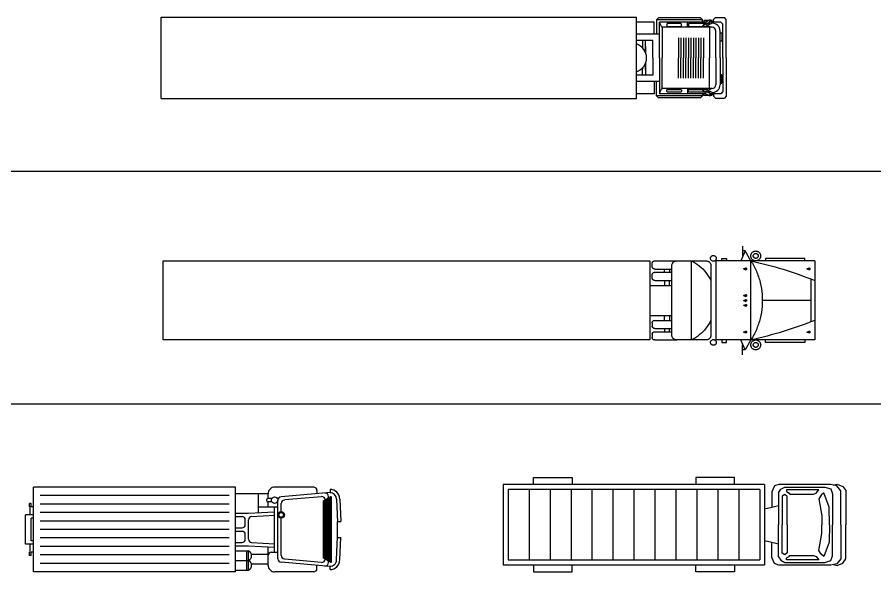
# Model space of a CAD drawing. Header units: millimetres. Extents: x 35403 to 155690, y 202798 to 276657.
# Drawn here: x 84953 to 111281, y 240693 to 257721 of the extents above; entities that cross this region are included whole.
import ezdxf

# ---------------------------------------------------------------- set-up
doc = ezdxf.new("R2010")
doc.units = ezdxf.units.MM
doc.layers.add('www.cad-blocks.net', color=7, linetype='Continuous')

# ---------------------------------------------------------------- blocks, each defined once
blk = doc.blocks.new('A$C09EB3165')
for p, q in [((0, 0), (0, 2.5)), ((0, 2.5), (14.587, 2.5)), ((14.587, 0), (14.587, 2.5)), ((15.264, 2.475), (15.202, 2.414)), ((15.202, 2.414), (15.202, 2.351)), ((16.62, 2.414), (15.202, 2.414)), ((16.559, 2.475), (15.264, 2.475)), ((16.559, 2.475), (16.62, 2.414)), ((16.62, 2.351), (16.62, 2.414)), ((16.808, 2.4), (16.659, 2.4)), ((16.659, 2.4), (16.659, 2.349)), ((16.726, 2.354), (16.836, 2.415)), ((16.827, 2.377), (16.82, 2.384)), ((16.842, 2.393), (16.821, 2.384)), ((16.845, 2.384), (16.827, 2.377)), ((16.842, 2.393), (16.904, 2.387)), ((16.862, 2.38), (16.845, 2.384)), ((16.897, 2.38), (16.862, 2.38)), ((16.905, 2.4), (16.869, 2.4)), ((16.952, 2.332), (16.897, 2.38)), ((16.904, 2.387), (16.959, 2.332)), ((16.905, 2.386), (16.905, 2.4)), ((16.905, 2.349), (16.905, 2.373)), ((17.019, 2.491), (16.957, 2.429)), ((16.957, 2.349), (16.957, 2.429)), ((17.019, 2.491), (17.286, 2.491)), ((17.347, 2.429), (17.286, 2.491)), ((17.347, 1.25), (17.347, 2.429)), ((15.131, 2.349), (14.587, 2.349)), ((15.131, 1.976), (15.131, 2.349)), ((15.202, 2.351), (15.202, 1.978)), ((16.71, 2.349), (15.291, 2.349)), ((15.291, 1.25), (15.291, 2.349)), ((16.913, 2.189), (15.38, 2.189)), ((15.38, 2.189), (15.38, 1.25)), ((15.536, 2.302), (15.52, 2.287)), ((15.52, 2.287), (15.52, 2.234)), ((15.52, 2.234), (15.536, 2.218)), ((15.95, 2.302), (15.536, 2.302)), ((15.536, 2.218), (15.95, 2.218)), ((15.966, 2.287), (15.95, 2.302)), ((15.95, 2.218), (15.966, 2.234)), ((15.966, 2.234), (15.966, 2.287)), ((16.151, 2.189), (16.151, 2.349)), ((16.184, 2.291), (16.2, 2.307)), ((16.184, 2.291), (16.184, 2.234)), ((16.2, 2.218), (16.184, 2.234)), ((16.692, 2.307), (16.2, 2.307)), ((16.2, 2.218), (16.609, 2.218)), ((16.618, 2.208), (16.602, 2.21)), ((16.667, 2.294), (16.603, 2.211)), ((16.675, 2.29), (16.618, 2.208)), ((16.625, 2.218), (16.723, 2.218)), ((16.726, 2.323), (16.667, 2.294)), ((16.732, 2.316), (16.675, 2.29)), ((16.913, 2.315), (16.718, 2.219)), ((16.816, 2.212), (16.718, 2.219)), ((16.726, 2.322), (16.732, 2.316)), ((16.866, 2.356), (16.737, 2.285)), ((16.837, 2.307), (16.776, 2.307)), ((16.833, 2.189), (16.833, 1.25)), ((16.837, 2.307), (16.845, 2.293)), ((16.837, 2.278), (16.845, 2.293)), ((16.933, 2.349), (16.853, 2.349)), ((17.179, 2.349), (16.942, 2.349)), ((16.959, 2.331), (16.952, 2.331)), ((17.241, 2.287), (17.179, 2.349)), ((17.241, 1.25), (17.241, 2.287)), ((15.291, 1.976), (14.587, 1.976)), ((15.876, 1.87), (15.876, 1.25)), ((15.953, 1.87), (15.953, 1.25)), ((16.03, 1.87), (16.03, 1.25)), ((16.107, 1.87), (16.107, 1.25)), ((16.183, 1.87), (16.183, 1.25)), ((16.26, 1.87), (16.26, 1.25)), ((16.337, 1.87), (16.337, 1.25)), ((16.414, 1.87), (16.414, 1.25)), ((16.491, 1.87), (16.491, 1.25)), ((16.568, 1.87), (16.568, 1.25)), ((16.645, 1.87), (16.645, 1.25)), ((17.028, 1.25), (17.028, 2.074)), ((17.154, 1.25), (17.154, 2.074)), ((17.154, 2.022), (17.207, 2.022)), ((17.207, 2.022), (17.207, 1.766)), ((17.207, 1.996), (17.217, 1.986)), ((17.217, 1.986), (17.217, 1.794)), ((15.096, 1.781), (14.587, 1.781)), ((14.777, 1.781), (14.777, 1.551)), ((14.777, 1.551), (14.777, 1.586)), ((14.866, 1.413), (14.866, 1.781)), ((14.866, 1.604), (14.866, 1.413)), ((15.096, 1.25), (15.096, 1.781)), ((17.207, 1.766), (17.154, 1.766)), ((17.217, 1.794), (17.207, 1.784)), ((14.866, 0.896), (14.866, 1.087)), ((14.866, 1.087), (14.866, 0.719)), ((15.096, 1.25), (15.096, 0.719)), ((15.291, 1.25), (15.291, 0.151)), ((15.38, 0.311), (15.38, 1.25)), ((15.876, 0.63), (15.876, 1.25)), ((15.953, 0.63), (15.953, 1.25)), ((16.03, 0.63), (16.03, 1.25)), ((16.107, 0.63), (16.107, 1.25)), ((16.183, 0.63), (16.183, 1.25)), ((16.26, 0.63), (16.26, 1.25)), ((16.337, 0.63), (16.337, 1.25)), ((16.414, 0.63), (16.414, 1.25)), ((16.491, 0.63), (16.491, 1.25)), ((16.568, 0.63), (16.568, 1.25)), ((16.645, 0.63), (16.645, 1.25)), ((16.833, 0.311), (16.833, 1.25)), ((17.028, 1.25), (17.028, 0.426)), ((17.154, 1.25), (17.154, 0.426)), ((17.241, 1.25), (17.241, 0.213)), ((17.347, 1.25), (17.347, 0.071)), ((14.777, 0.719), (14.777, 0.949)), ((14.777, 0.949), (14.777, 0.914)), ((15.096, 0.719), (14.587, 0.719)), ((17.207, 0.734), (17.154, 0.734)), ((17.207, 0.478), (17.207, 0.734)), ((17.217, 0.706), (17.207, 0.716)), ((17.217, 0.514), (17.217, 0.706)), ((15.291, 0.524), (14.587, 0.524)), ((15.131, 0.524), (15.131, 0.151)), ((15.202, 0.149), (15.202, 0.522)), ((16.913, 0.311), (15.38, 0.311)), ((15.52, 0.266), (15.536, 0.282)), ((15.52, 0.213), (15.52, 0.266)), ((15.536, 0.282), (15.95, 0.282)), ((15.95, 0.282), (15.966, 0.266)), ((15.966, 0.266), (15.966, 0.213)), ((16.151, 0.311), (16.151, 0.151)), ((16.2, 0.282), (16.184, 0.266)), ((16.184, 0.209), (16.184, 0.266)), ((16.2, 0.282), (16.609, 0.282)), ((16.618, 0.292), (16.602, 0.29)), ((16.667, 0.206), (16.603, 0.289)), ((16.675, 0.21), (16.618, 0.292)), ((16.625, 0.282), (16.723, 0.282)), ((16.816, 0.288), (16.718, 0.281)), ((16.913, 0.185), (16.718, 0.281)), ((17.154, 0.478), (17.207, 0.478)), ((17.207, 0.504), (17.217, 0.514)), ((15.131, 0.151), (14.587, 0.151)), ((15.202, 0.086), (15.202, 0.149)), ((16.62, 0.086), (15.202, 0.086)), ((15.264, 0.025), (15.202, 0.086)), ((16.559, 0.025), (15.264, 0.025)), ((16.71, 0.151), (15.291, 0.151)), ((15.536, 0.198), (15.52, 0.213)), ((15.95, 0.198), (15.536, 0.198)), ((15.966, 0.213), (15.95, 0.198)), ((16.184, 0.209), (16.2, 0.193)), ((16.692, 0.193), (16.2, 0.193)), ((16.559, 0.025), (16.62, 0.086)), ((16.62, 0.149), (16.62, 0.086)), ((16.659, 0.1), (16.659, 0.151)), ((16.808, 0.1), (16.659, 0.1)), ((16.726, 0.177), (16.667, 0.206)), ((16.732, 0.184), (16.675, 0.21)), ((16.726, 0.178), (16.732, 0.184)), ((16.726, 0.146), (16.836, 0.085)), ((16.866, 0.144), (16.737, 0.215)), ((16.837, 0.193), (16.776, 0.193)), ((16.827, 0.123), (16.82, 0.116)), ((16.842, 0.107), (16.821, 0.116)), ((16.845, 0.116), (16.827, 0.123)), ((16.837, 0.222), (16.845, 0.207)), ((16.837, 0.193), (16.845, 0.207)), ((16.842, 0.107), (16.904, 0.113)), ((16.862, 0.12), (16.845, 0.116)), ((16.933, 0.151), (16.853, 0.151)), ((16.897, 0.12), (16.862, 0.12)), ((16.905, 0.1), (16.869, 0.1)), ((16.952, 0.168), (16.897, 0.12)), ((16.904, 0.113), (16.959, 0.168)), ((16.905, 0.151), (16.905, 0.127)), ((16.905, 0.114), (16.905, 0.1)), ((17.179, 0.151), (16.942, 0.151)), ((16.959, 0.169), (16.952, 0.169)), ((16.957, 0.151), (16.957, 0.071)), ((17.019, 0.009), (16.957, 0.071)), ((17.019, 0.009), (17.286, 0.009)), ((17.241, 0.213), (17.179, 0.151)), ((17.347, 0.071), (17.286, 0.009)), ((0, 0), (14.587, 0))]:
    blk.add_line(p, q)
for centre, radius, start, end in [((16.84, 2.38), 0.0354, 15.9975, 96.1829), ((16.84, 2.38), 0.0354, 316.1424, 359.9349), ((15.601, 2.416), 0.317, 192.305, 225.7713), ((16.729, 2.319), 0.035, 94.9612, 201.5744), ((16.729, 2.319), 0.035, 211.6041, 316.255), ((16.816, 2.097), 0.115, 52.7973, 90), ((16.913, 2.074), 0.241, 0, 90), ((16.913, 2.074), 0.115, 0, 90), ((14.432, 1.233), 0.47, 2.0943, 70.6977), ((14.432, 1.267), 0.47, 289.3023, 357.9057), ((15.601, 0.084), 0.317, 134.2287, 167.695), ((16.816, 0.403), 0.115, 270, 307.2027), ((16.913, 0.426), 0.115, 270, 0), ((16.913, 0.426), 0.241, 270, 0), ((16.729, 0.181), 0.035, 158.4256, 265.0388), ((16.729, 0.181), 0.035, 43.745, 148.3959), ((16.84, 0.12), 0.0354, 263.8171, 344.0025), ((16.84, 0.12), 0.0354, 0.0651, 43.8576)]:
    blk.add_arc(centre, radius, start, end)
blk = doc.blocks.new('A$C145655E5')
at = {"linetype": 'Continuous'}
for p, q in [((17860, 3187), (17728, 2883)), ((17785, 3338), (17785, 3036)), ((17860, 3187), (17785, 3187)), ((18037, 2883), (17860, 3187)), ((16840, 3012), (16825, 3027)), ((17141, 2959), (17291, 2959)), ((17141, 2883), (17141, 2959)), ((17291, 2959), (17291, 2883)), ((19698, 2959), (18489, 2959)), ((18489, 2959), (18489, 2883)), ((19698, 2883), (19698, 2959)), ((0, 2883), (14937, 2883)), ((0, 454), (0, 2883)), ((14937, 2883), (14937, 454)), ((15009, 2708), (15009, 2809)), ((15085, 2883), (15765, 2883)), ((15613, 605), (15613, 2733)), ((15765, 2883), (16660, 2883)), ((16206, 2883), (16206, 454)), ((16811, 2733), (16811, 605)), ((20000, 2883), (16963, 2883)), ((16963, 2883), (16963, 454)), ((17813, 2639), (17879, 2668)), ((17813, 2639), (17879, 2610)), ((17879, 2668), (17879, 2610)), ((18037, 454), (18037, 2883)), ((19757, 2639), (19823, 2668)), ((19757, 2639), (19823, 2610)), ((19823, 2610), (19823, 2668)), ((20000, 2883), (20000, 454)), ((15009, 2355), (15009, 2456)), ((15085, 2632), (15613, 2632)), ((15085, 2532), (15613, 2532)), ((15387, 2532), (15387, 2632)), ((15538, 2632), (15538, 2532)), ((14937, 2129), (15613, 2129)), ((15085, 2280), (15613, 2280)), ((15387, 2280), (15387, 2129)), ((15538, 2129), (15538, 2280)), ((19874, 2330), (19874, 1008)), ((17813, 1820), (17879, 1849)), ((17879, 1849), (17879, 1791)), ((17813, 1820), (17879, 1791)), ((17813, 1668), (17879, 1697)), ((17813, 1668), (17879, 1640)), ((17879, 1697), (17879, 1640)), ((19874, 1668), (18389, 1668)), ((17813, 1518), (17879, 1547)), ((17813, 1518), (17879, 1489)), ((17879, 1547), (17879, 1489)), ((14937, 1209), (15613, 1209)), ((15085, 1057), (15613, 1057)), ((15387, 1057), (15387, 1209)), ((15538, 1209), (15538, 1057)), ((15009, 983), (15009, 882)), ((15085, 806), (15613, 806)), ((15387, 806), (15387, 706)), ((15538, 706), (15538, 806)), ((15009, 630), (15009, 529)), ((15085, 706), (15613, 706)), ((17813, 699), (17879, 728)), ((17813, 699), (17879, 670)), ((17879, 728), (17879, 670)), ((19757, 699), (19823, 728)), ((19757, 699), (19823, 670)), ((19823, 728), (19823, 670)), ((14937, 454), (0, 454)), ((15085, 454), (15765, 454)), ((16660, 454), (15765, 454)), ((20000, 454), (16963, 454)), ((17141, 454), (17141, 379)), ((17141, 379), (17291, 379)), ((17291, 379), (17291, 454)), ((17860, 150), (17728, 454)), ((17785, 0), (17785, 302)), ((18037, 454), (17860, 150)), ((18489, 379), (18489, 454)), ((19698, 379), (18489, 379)), ((19698, 454), (19698, 379)), ((17860, 150), (17785, 150))]:
    blk.add_line(p, q, dxfattribs=at)
at = {"linetype": 'Continuous', "extrusion": (0, 0, -1)}
for centre, major_axis, start_param, end_param in [((18187, 3035), (-107, -107), 1.57098, 1.767316), ((18187, 3035), (-107, -107), 1.767315, 1.963626), ((18187, 3035), (-107, -107), 1.963625, 2.159916), ((18187, 3035), (107, -107), 3.730711, 3.926991), ((18187, 3035), (-107, -107), 2.356194, 2.552474), ((18187, 3035), (-107, -107), 2.552473, 2.748764), ((18187, 3035), (107, -107), 4.31956, 4.51587), ((18187, 3035), (107, -107), 4.51587, 4.712206), ((16887, 2959), (62.3, -62.3), 2.356195, 2.552614), ((16887, 2959), (-62.3, -62.3), 0.588979, 0.785397), ((16887, 2959), (62.3, -62.3), 2.552615, 2.749023), ((16887, 2959), (-62.3, -62.3), 0.39257, 0.588978), ((16887, 2959), (-62.3, -62.3), 1.178227, 1.374616), ((16887, 2959), (-62.3, -62.3), 0.19618, 0.392569), ((16887, 2959), (62.3, -62.3), 2.945413, 3.141776), ((16887, 2959), (-62.3, -62.3), -0.000183, 0.19618), ((16887, 2959), (-62.3, -62.3), 1.57098, 1.767316), ((16887, 2959), (-62.3, -62.3), -0.196519, -0.000183), ((16887, 2959), (-62.3, -62.3), 1.767315, 1.963626), ((16887, 2959), (-62.3, -62.3), 1.963625, 2.159916), ((16887, 2959), (62.3, -62.3), 3.730711, 3.926991), ((16887, 2959), (-62.3, -62.3), 2.356194, 2.552474), ((16887, 2959), (62.3, -62.3), 4.12327, 4.319561), ((16887, 2959), (62.3, -62.3), 4.31956, 4.51587), ((16887, 2959), (62.3, -62.3), 4.51587, 4.712206), ((16887, 2959), (62.3, -62.3), 0.000183, 0.196519), ((16887, 2959), (-62.3, -62.3), 3.141409, 3.337772), ((16887, 2959), (62.3, -62.3), 6.087006, 6.283369), ((16887, 2959), (62.3, -62.3), 4.908569, 5.104958), ((16887, 2959), (62.3, -62.3), 5.890616, 6.087005), ((16887, 2959), (-62.3, -62.3), 3.534162, 3.73057), ((16887, 2959), (62.3, -62.3), 5.694208, 5.890615), ((16887, 2959), (-62.3, -62.3), 3.730572, 3.92699), ((16887, 2959), (62.3, -62.3), 5.497788, 5.694206), ((18187, 3035), (107, -107), 2.356195, 2.552614), ((18187, 3035), (-107, -107), 0.588979, 0.785397), ((18187, 3035), (107, -107), 2.552615, 2.749023), ((18187, 3035), (107, -107), 1.963366, 2.159774), ((18187, 3035), (-107, -107), 1.178227, 1.374616), ((18187, 3035), (-107, -107), 0.19618, 0.392569), ((18187, 3035), (107, -107), 2.945413, 3.141776), ((18187, 3035), (-107, -107), -0.000183, 0.19618), ((18187, 3035), (-107, -107), -0.196519, -0.000183), ((18187, 3035), (-107, -107), -0.392829, -0.196519), ((18187, 3035), (53.4, -53.4), 2.356195, 2.552614), ((18187, 3035), (53.4, -53.4), 2.159775, 2.356194), ((18187, 3035), (53.4, -53.4), 2.552615, 2.749023), ((18187, 3035), (-53.4, -53.4), 0.39257, 0.588978), ((18187, 3035), (-53.4, -53.4), 1.178227, 1.374616), ((18187, 3035), (53.4, -53.4), 1.766977, 1.963365), ((18187, 3035), (53.4, -53.4), 2.945413, 3.141776), ((18187, 3035), (53.4, -53.4), 1.570613, 1.766976), ((18187, 3035), (-53.4, -53.4), 1.57098, 1.767316), ((18187, 3035), (-53.4, -53.4), -0.196519, -0.000183), ((18187, 3035), (-53.4, -53.4), 1.767315, 1.963626), ((18187, 3035), (53.4, -53.4), 1.177967, 1.374278), ((18187, 3035), (-53.4, -53.4), 1.963625, 2.159916), ((18187, 3035), (53.4, -53.4), 0.981677, 1.177968), ((18187, 3035), (-53.4, -53.4), 2.159915, 2.356195), ((18187, 3035), (-53.4, -53.4), -0.785399, -0.589118), ((18187, 3035), (53.4, -53.4), 3.92699, 4.123271), ((18187, 3035), (53.4, -53.4), 0.589118, 0.785399), ((18187, 3035), (53.4, -53.4), 4.12327, 4.319561), ((18187, 3035), (-53.4, -53.4), -1.177968, -0.981677), ((18187, 3035), (53.4, -53.4), 4.31956, 4.51587), ((18187, 3035), (-53.4, -53.4), -1.374278, -1.177967), ((18187, 3035), (53.4, -53.4), 4.51587, 4.712206), ((18187, 3035), (53.4, -53.4), 0.000183, 0.196519), ((18187, 3035), (53.4, -53.4), 4.712206, 4.908569), ((18187, 3035), (-53.4, -53.4), 4.516209, 4.712572), ((18187, 3035), (107, -107), 0.196519, 0.392829), ((18187, 3035), (53.4, -53.4), 4.908569, 5.104958), ((18187, 3035), (-53.4, -53.4), 4.31982, 4.516209), ((18187, 3035), (53.4, -53.4), 5.104959, 5.301367), ((18187, 3035), (-53.4, -53.4), 4.123411, 4.319819), ((18187, 3035), (-53.4, -53.4), 3.730572, 3.92699), ((18187, 3035), (-53.4, -53.4), 3.926991, 4.12341), ((18187, 3035), (-107, -107), -1.570613, -1.374277), ((18187, 3035), (107, -107), 4.712206, 4.908569), ((18187, 3035), (-107, -107), 4.516209, 4.712572), ((18187, 3035), (107, -107), 4.908569, 5.104958), ((18187, 3035), (-107, -107), 4.31982, 4.516209), ((18187, 3035), (-107, -107), 3.534162, 3.73057), ((18187, 3035), (107, -107), 5.694208, 5.890615), ((18187, 3035), (-107, -107), 3.730572, 3.92699), ((18187, 3035), (107, -107), 5.497788, 5.694206), ((15085, 2808), (-53.4, -53.4), 0.785399, 0.981817), ((15085, 2708), (-53.4, -53.4), 0.588979, 0.785397), ((15085, 2808), (53.4, -53.4), 2.552615, 2.749023), ((15085, 2708), (-53.4, -53.4), 0.39257, 0.588978), ((15085, 2808), (-53.4, -53.4), 1.178227, 1.374616), ((15085, 2708), (53.4, -53.4), 1.766977, 1.963365), ((15085, 2808), (-53.4, -53.4), 1.374617, 1.57098), ((15085, 2708), (53.4, -53.4), 1.570613, 1.766976), ((15085, 2808), (-53.4, -53.4), 1.57098, 1.767316), ((15085, 2708), (-53.4, -53.4), -0.196519, -0.000183), ((15085, 2808), (-53.4, -53.4), 1.767315, 1.963626), ((15085, 2708), (-53.4, -53.4), -0.392829, -0.196519), ((15085, 2808), (-53.4, -53.4), 1.963625, 2.159916), ((15085, 2708), (53.4, -53.4), 0.981677, 1.177968), ((15085, 2808), (-53.4, -53.4), 2.159915, 2.356195), ((15085, 2708), (-53.4, -53.4), -0.785399, -0.589118), ((15764, 2733), (107, -107), 2.356195, 2.552614), ((15764, 2733), (-107, -107), 0.981819, 1.178226), ((15764, 2733), (107, -107), 2.749024, 2.945412), ((15764, 2733), (107, -107), 2.945413, 3.141776), ((15764, 2733), (107, -107), 3.141776, 3.338112), ((15765, 2733), (-107, -107), 1.767315, 1.963626), ((15765, 2733), (-107, -107), 1.963625, 2.159916), ((15765, 2733), (-107, -107), 2.159915, 2.356195), ((15653, 1726), (908, -908), 4.372995, 4.599126), ((15653, 1726), (908, -908), 4.599126, 4.825292), ((16660, 2733), (107, -107), 3.92699, 4.123271), ((16660, 2733), (107, -107), 4.12327, 4.319561), ((16660, 2733), (107, -107), 4.31956, 4.51587), ((16660, 2733), (-107, -107), 2.945073, 3.141409), ((16660, 2733), (107, -107), 4.712206, 4.908569), ((16660, 2733), (-107, -107), 3.337773, 3.534162), ((16660, 2733), (-107, -107), 3.534162, 3.73057), ((16660, 2733), (-107, -107), 3.730572, 3.92699), ((16887, 2959), (62.3, -62.3), 1.177967, 1.374278), ((16887, 2959), (62.3, -62.3), 0.981677, 1.177968), ((16887, 2959), (62.3, -62.3), 0.785397, 0.981678), ((16887, 2959), (-62.3, -62.3), -0.981678, -0.785397), ((16887, 2959), (-62.3, -62.3), -1.177968, -0.981677), ((16887, 2959), (-62.3, -62.3), -1.374278, -1.177967), ((17879, 2639), (20.5, -20.5), 3.92699, 4.123271), ((17879, 2639), (20.5, -20.5), 4.12327, 4.319561), ((17879, 2639), (20.5, -20.5), 4.31956, 4.51587), ((17879, 2639), (20.5, -20.5), 4.51587, 4.712206), ((17879, 2639), (-20.5, -20.5), 3.141409, 3.337772), ((17879, 2639), (-20.5, -20.5), 3.337773, 3.534162), ((17879, 2639), (20.5, -20.5), 5.104959, 5.301367), ((17879, 2639), (20.5, -20.5), 5.694208, 5.890615), ((17879, 2639), (20.5, -20.5), 5.301368, 5.497786), ((17879, 2639), (-20.5, -20.5), 3.926991, 4.12341), ((16279, 1739), (1483, -1483), 4.920428, 5.091937), ((15411, -9145), (-8706, -8706), 2.571061, 2.654592), ((18187, 3035), (-107, -107), -0.589119, -0.392828), ((18187, 3035), (107, -107), 0.785397, 0.981678), ((18187, 3035), (-107, -107), -0.981678, -0.785397), ((18187, 3035), (107, -107), 0.392828, 0.589119), ((19823, 2639), (20.5, -20.5), 3.92699, 4.123271), ((19823, 2639), (20.5, -20.5), 4.12327, 4.319561), ((19823, 2639), (20.5, -20.5), 4.31956, 4.51587), ((19823, 2639), (20.5, -20.5), 4.51587, 4.712206), ((19823, 2639), (-20.5, -20.5), 3.141409, 3.337772), ((19823, 2639), (-20.5, -20.5), 3.337773, 3.534162), ((19823, 2639), (20.5, -20.5), 5.104959, 5.301367), ((19823, 2639), (-20.5, -20.5), 4.123411, 4.319819), ((19823, 2639), (-20.5, -20.5), 3.730572, 3.92699), ((19823, 2639), (20.5, -20.5), 5.497788, 5.694206), ((15085, 2456), (-53.4, -53.4), 0.785399, 0.981817), ((15085, 2456), (53.4, -53.4), 2.552615, 2.749023), ((15085, 2456), (-53.4, -53.4), 1.178227, 1.374616), ((15085, 2456), (53.4, -53.4), 2.945413, 3.141776), ((15085, 2456), (53.4, -53.4), 3.141776, 3.338112), ((15085, 2456), (-53.4, -53.4), 1.767315, 1.963626), ((15085, 2456), (-53.4, -53.4), 1.963625, 2.159916), ((15085, 2456), (53.4, -53.4), 3.730711, 3.926991), ((15653, 1726), (907, -907), 4.825293, 5.051495), ((17879, 2639), (20.5, -20.5), 0.589118, 0.785399), ((17879, 2639), (-20.5, -20.5), -1.177968, -0.981677), ((17879, 2639), (20.5, -20.5), 0.196519, 0.392829), ((17879, 2639), (20.5, -20.5), 0.000183, 0.196519), ((17879, 2639), (20.5, -20.5), 6.087006, 6.283369), ((17879, 2639), (-20.5, -20.5), 4.31982, 4.516209), ((16170, 1692), (1567, -1567), 5.091662, 5.256946), ((15411, -9145), (8706, -8706), 4.225388, 4.308922), ((19823, 2639), (20.5, -20.5), 0.589118, 0.785399), ((19823, 2639), (-20.5, -20.5), -1.177968, -0.981677), ((19823, 2639), (20.5, -20.5), 0.196519, 0.392829), ((19823, 2639), (-20.5, -20.5), -1.570613, -1.374277), ((19823, 2639), (20.5, -20.5), 6.087006, 6.283369), ((19823, 2639), (-20.5, -20.5), 4.31982, 4.516209), ((15085, 2355), (53.4, -53.4), 2.159775, 2.356194), ((15085, 2355), (-53.4, -53.4), 0.39257, 0.588978), ((15085, 2355), (53.4, -53.4), 1.766977, 1.963365), ((15085, 2355), (-53.4, -53.4), -0.000183, 0.19618), ((15085, 2355), (-53.4, -53.4), -0.196519, -0.000183), ((15085, 2355), (53.4, -53.4), 1.177967, 1.374278), ((15085, 2355), (53.4, -53.4), 0.981677, 1.177968), ((15085, 2355), (53.4, -53.4), 0.785397, 0.981678), ((16092, 1672), (-1624, -1624), 3.685838, 3.847259), ((17879, 1820), (20.5, -20.5), 3.92699, 4.123271), ((17879, 1820), (20.5, -20.5), 4.12327, 4.319561), ((17879, 1820), (20.5, -20.5), 4.31956, 4.51587), ((17879, 1820), (20.5, -20.5), 4.51587, 4.712206), ((16064, 1669), (-1644, -1644), 3.846933, 4.007048), ((17879, 1820), (-20.5, -20.5), -0.981678, -0.785397), ((17879, 1669), (-20.5, -20.5), 2.356194, 2.552474), ((17879, 1669), (20.5, -20.5), 0.589118, 0.785399), ((17879, 1820), (-20.5, -20.5), -1.177968, -0.981677), ((17879, 1669), (-20.5, -20.5), 2.552473, 2.748764), ((17879, 1669), (20.5, -20.5), 0.392828, 0.589119), ((17879, 1820), (20.5, -20.5), 0.196519, 0.392829), ((17879, 1669), (20.5, -20.5), 4.31956, 4.51587), ((17879, 1669), (20.5, -20.5), 0.196519, 0.392829), ((17879, 1820), (20.5, -20.5), 0.000183, 0.196519), ((17879, 1669), (-20.5, -20.5), 2.945073, 3.141409), ((17879, 1669), (20.5, -20.5), 0.000183, 0.196519), ((17879, 1820), (-20.5, -20.5), 3.141409, 3.337772), ((17879, 1820), (20.5, -20.5), 6.087006, 6.283369), ((17879, 1669), (-20.5, -20.5), 3.141409, 3.337772), ((17879, 1669), (20.5, -20.5), 6.087006, 6.283369), ((17879, 1820), (-20.5, -20.5), 3.337773, 3.534162), ((17879, 1820), (20.5, -20.5), 5.890616, 6.087005), ((17879, 1669), (20.5, -20.5), 4.908569, 5.104958), ((17879, 1669), (-20.5, -20.5), 4.31982, 4.516209), ((17879, 1820), (20.5, -20.5), 5.104959, 5.301367), ((17879, 1820), (20.5, -20.5), 5.694208, 5.890615), ((17879, 1669), (-20.5, -20.5), 3.534162, 3.73057), ((17879, 1669), (20.5, -20.5), 5.694208, 5.890615), ((17879, 1820), (20.5, -20.5), 5.301368, 5.497786), ((17879, 1820), (-20.5, -20.5), 3.926991, 4.12341), ((17879, 1669), (20.5, -20.5), 5.301368, 5.497786), ((17879, 1669), (-20.5, -20.5), 3.926991, 4.12341), ((17879, 1518), (-20.5, -20.5), 2.356194, 2.552474), ((17879, 1518), (20.5, -20.5), 0.589118, 0.785399), ((17879, 1518), (-20.5, -20.5), 2.552473, 2.748764), ((17879, 1518), (-20.5, -20.5), -1.177968, -0.981677), ((17879, 1518), (20.5, -20.5), 4.31956, 4.51587), ((17879, 1518), (20.5, -20.5), 0.196519, 0.392829), ((17879, 1518), (20.5, -20.5), 4.51587, 4.712206), ((17879, 1518), (20.5, -20.5), 0.000183, 0.196519), ((17879, 1518), (-20.5, -20.5), 3.141409, 3.337772), ((17879, 1518), (20.5, -20.5), 6.087006, 6.283369), ((17879, 1518), (20.5, -20.5), 4.908569, 5.104958), ((17879, 1518), (-20.5, -20.5), 4.31982, 4.516209), ((17879, 1518), (20.5, -20.5), 5.104959, 5.301367), ((17879, 1518), (20.5, -20.5), 5.694208, 5.890615), ((17879, 1518), (20.5, -20.5), 5.301368, 5.497786), ((17879, 1518), (-20.5, -20.5), 3.926991, 4.12341), ((16092, 1666), (1624, -1624), 5.577519, 5.73894), ((15085, 982), (-53.4, -53.4), 1.963625, 2.159916), ((15085, 982), (-53.4, -53.4), 2.159915, 2.356195), ((15653, 1612), (-907, -907), 4.373283, 4.599485), ((16170, 1646), (-1567, -1567), 4.167832, 4.333116), ((15411, 12482), (8706, -8706), 0.403467, 0.487001), ((15085, 982), (-53.4, -53.4), 0.785399, 0.981817), ((15085, 882), (53.4, -53.4), 2.159775, 2.356194), ((15085, 982), (53.4, -53.4), 2.552615, 2.749023), ((15085, 882), (-53.4, -53.4), 0.39257, 0.588978), ((15085, 982), (-53.4, -53.4), 1.178227, 1.374616), ((15085, 882), (53.4, -53.4), 1.766977, 1.963365), ((15085, 982), (-53.4, -53.4), 1.374617, 1.57098), ((15085, 882), (-53.4, -53.4), -0.000183, 0.19618), ((15085, 982), (-53.4, -53.4), 1.57098, 1.767316), ((15085, 882), (-53.4, -53.4), -0.196519, -0.000183), ((15085, 982), (-53.4, -53.4), 1.767315, 1.963626), ((15085, 882), (53.4, -53.4), 1.177967, 1.374278), ((15085, 882), (53.4, -53.4), 0.981677, 1.177968), ((15085, 882), (-53.4, -53.4), -0.785399, -0.589118), ((15653, 1612), (-908, -908), 4.599486, 4.825652), ((15085, 630), (-53.4, -53.4), 0.785399, 0.981817), ((15085, 529), (53.4, -53.4), 2.159775, 2.356194), ((15085, 630), (53.4, -53.4), 2.552615, 2.749023), ((15085, 630), (-53.4, -53.4), 1.178227, 1.374616), ((15085, 630), (53.4, -53.4), 2.945413, 3.141776), ((15085, 630), (53.4, -53.4), 3.141776, 3.338112), ((15085, 630), (-53.4, -53.4), 1.767315, 1.963626), ((15085, 630), (-53.4, -53.4), 1.963625, 2.159916), ((15085, 630), (53.4, -53.4), 3.730711, 3.926991), ((15764, 605), (-107, -107), 0.588979, 0.785397), ((15764, 605), (107, -107), 1.963366, 2.159774), ((15764, 605), (-107, -107), 0.19618, 0.392569), ((15653, 1612), (-908, -908), -1.457533, -1.231402), ((16660, 605), (107, -107), 5.890616, 6.087005), ((16660, 605), (107, -107), 5.694208, 5.890615), ((16660, 605), (107, -107), 5.497788, 5.694206), ((17879, 699), (-20.5, -20.5), 2.356194, 2.552474), ((17879, 699), (20.5, -20.5), 0.589118, 0.785399), ((17879, 699), (20.5, -20.5), 4.12327, 4.319561), ((17879, 699), (20.5, -20.5), 0.392828, 0.589119), ((17879, 699), (-20.5, -20.5), 2.748763, 2.945074), ((17879, 699), (-20.5, -20.5), -1.374278, -1.177967), ((17879, 699), (-20.5, -20.5), 2.945073, 3.141409), ((17879, 699), (-20.5, -20.5), -1.570613, -1.374277), ((17879, 699), (-20.5, -20.5), 3.141409, 3.337772), ((17879, 699), (20.5, -20.5), 6.087006, 6.283369), ((17879, 699), (20.5, -20.5), 4.908569, 5.104958), ((17879, 699), (-20.5, -20.5), 4.31982, 4.516209), ((17879, 699), (-20.5, -20.5), 3.534162, 3.73057), ((17879, 699), (-20.5, -20.5), 4.123411, 4.319819), ((17879, 699), (20.5, -20.5), 5.301368, 5.497786), ((17879, 699), (-20.5, -20.5), 3.926991, 4.12341), ((16279, 1598), (-1483, -1483), 4.332841, 4.50435), ((15411, 12483), (-8706, -8706), -1.083796, -1.000265), ((19823, 699), (-20.5, -20.5), 2.356194, 2.552474), ((19823, 699), (20.5, -20.5), 0.589118, 0.785399), ((19823, 699), (20.5, -20.5), 4.12327, 4.319561), ((19823, 699), (20.5, -20.5), 0.392828, 0.589119), ((19823, 699), (-20.5, -20.5), 2.748763, 2.945074), ((19823, 699), (-20.5, -20.5), -1.374278, -1.177967), ((19823, 699), (-20.5, -20.5), 2.945073, 3.141409), ((19823, 699), (-20.5, -20.5), -1.570613, -1.374277), ((19823, 699), (-20.5, -20.5), 3.141409, 3.337772), ((19823, 699), (20.5, -20.5), 6.087006, 6.283369), ((19823, 699), (20.5, -20.5), 4.908569, 5.104958), ((19823, 699), (-20.5, -20.5), 4.31982, 4.516209), ((19823, 699), (20.5, -20.5), 5.104959, 5.301367), ((19823, 699), (-20.5, -20.5), 4.123411, 4.319819), ((19823, 699), (-20.5, -20.5), 3.730572, 3.92699), ((19823, 699), (20.5, -20.5), 5.497788, 5.694206), ((15085, 529), (-53.4, -53.4), 0.39257, 0.588978), ((15085, 529), (53.4, -53.4), 1.766977, 1.963365), ((15085, 529), (-53.4, -53.4), -0.000183, 0.19618), ((15085, 529), (-53.4, -53.4), -0.196519, -0.000183), ((15085, 529), (53.4, -53.4), 1.177967, 1.374278), ((15085, 529), (53.4, -53.4), 0.981677, 1.177968), ((15085, 529), (53.4, -53.4), 0.785397, 0.981678), ((15764, 605), (-107, -107), -0.000183, 0.19618), ((15764, 605), (-107, -107), -0.196519, -0.000183), ((15765, 605), (-107, -107), -0.392829, -0.196519), ((15765, 605), (-107, -107), -0.589119, -0.392828), ((15765, 605), (107, -107), 0.785397, 0.981678), ((16660, 605), (-107, -107), -0.981678, -0.785397), ((16660, 605), (107, -107), 0.392828, 0.589119), ((16660, 605), (107, -107), 0.196519, 0.392829), ((16660, 605), (-107, -107), -1.570613, -1.374277), ((16660, 605), (-107, -107), 4.516209, 4.712572), ((16887, 378), (62.3, -62.3), 2.356195, 2.552614), ((16887, 378), (-62.3, -62.3), 0.588979, 0.785397), ((16887, 378), (62.3, -62.3), 2.552615, 2.749023), ((16887, 378), (-62.3, -62.3), 0.39257, 0.588978), ((16887, 378), (62.3, -62.3), 2.749024, 2.945412), ((16887, 378), (-62.3, -62.3), 0.19618, 0.392569), ((16887, 378), (-62.3, -62.3), 1.374617, 1.57098), ((16887, 378), (62.3, -62.3), 1.570613, 1.766976), ((16887, 378), (-62.3, -62.3), 1.57098, 1.767316), ((16887, 378), (62.3, -62.3), 1.374277, 1.570613), ((16887, 378), (62.3, -62.3), 3.338111, 3.534422), ((16887, 378), (-62.3, -62.3), -0.392829, -0.196519), ((16887, 378), (-62.3, -62.3), 1.963625, 2.159916), ((16887, 378), (62.3, -62.3), 0.981677, 1.177968), ((16887, 378), (-62.3, -62.3), 2.159915, 2.356195), ((16887, 378), (62.3, -62.3), 0.785397, 0.981678), ((16887, 378), (62.3, -62.3), 3.92699, 4.123271), ((16887, 378), (-62.3, -62.3), -0.981678, -0.785397), ((16887, 378), (-62.3, -62.3), 2.552473, 2.748764), ((16887, 378), (62.3, -62.3), 0.392828, 0.589119), ((16887, 378), (-62.3, -62.3), 2.748763, 2.945074), ((16887, 378), (62.3, -62.3), 0.196519, 0.392829), ((16887, 378), (62.3, -62.3), 4.51587, 4.712206), ((16887, 378), (-62.3, -62.3), -1.570613, -1.374277), ((16887, 378), (62.3, -62.3), 4.712206, 4.908569), ((16887, 378), (-62.3, -62.3), 4.516209, 4.712572), ((16887, 378), (-62.3, -62.3), 3.337773, 3.534162), ((16887, 378), (62.3, -62.3), 5.890616, 6.087005), ((16887, 378), (-62.3, -62.3), 3.534162, 3.73057), ((16887, 378), (62.3, -62.3), 5.694208, 5.890615), ((16887, 378), (-62.3, -62.3), 3.730572, 3.92699), ((16887, 378), (62.3, -62.3), 5.497788, 5.694206), ((18187, 303), (107, -107), 2.356195, 2.552614), ((18187, 303), (-107, -107), 0.588979, 0.785397), ((18187, 303), (-107, -107), 0.981819, 1.178226), ((18187, 303), (107, -107), 1.963366, 2.159774), ((18187, 303), (-107, -107), 1.178227, 1.374616), ((18187, 303), (107, -107), 2.945413, 3.141776), ((18187, 303), (-107, -107), 1.57098, 1.767316), ((18187, 303), (-107, -107), 1.767315, 1.963626), ((18187, 303), (53.4, -53.4), 2.356195, 2.552614), ((18187, 303), (53.4, -53.4), 2.159775, 2.356194), ((18187, 303), (53.4, -53.4), 2.552615, 2.749023), ((18187, 303), (-53.4, -53.4), 0.39257, 0.588978), ((18187, 303), (53.4, -53.4), 2.749024, 2.945412), ((18187, 303), (53.4, -53.4), 1.766977, 1.963365), ((18187, 303), (53.4, -53.4), 2.945413, 3.141776), ((18187, 303), (-107, -107), 1.963625, 2.159916), ((18187, 303), (-53.4, -53.4), 1.57098, 1.767316), ((18187, 303), (53.4, -53.4), 3.338111, 3.534422), ((18187, 303), (-107, -107), 2.159915, 2.356195), ((18187, 303), (-53.4, -53.4), 1.963625, 2.159916), ((18187, 303), (-53.4, -53.4), 2.159915, 2.356195), ((18187, 303), (-107, -107), 2.356194, 2.552474), ((18187, 303), (53.4, -53.4), 3.92699, 4.123271), ((18187, 303), (53.4, -53.4), 4.12327, 4.319561), ((18187, 303), (-53.4, -53.4), 2.748763, 2.945074), ((18187, 303), (-107, -107), 2.552473, 2.748764), ((18187, 303), (53.4, -53.4), 4.51587, 4.712206), ((18187, 303), (53.4, -53.4), 4.712206, 4.908569), ((18187, 303), (107, -107), 4.31956, 4.51587), ((18187, 303), (-53.4, -53.4), 3.337773, 3.534162), ((18187, 303), (-53.4, -53.4), 4.31982, 4.516209), ((18187, 303), (53.4, -53.4), 5.104959, 5.301367), ((18187, 303), (-53.4, -53.4), 4.123411, 4.319819), ((18187, 303), (-53.4, -53.4), 3.730572, 3.92699), ((18187, 303), (53.4, -53.4), 5.497788, 5.694206), ((18187, 303), (107, -107), 4.51587, 4.712206), ((18187, 303), (107, -107), 4.712206, 4.908569), ((18187, 303), (107, -107), 4.908569, 5.104958), ((18187, 303), (-107, -107), 3.534162, 3.73057), ((18187, 303), (107, -107), 5.694208, 5.890615), ((18187, 303), (-107, -107), 3.730572, 3.92699), ((18187, 303), (107, -107), 5.497788, 5.694206), ((18187, 303), (107, -107), 1.766977, 1.963365), ((18187, 303), (-107, -107), -0.000183, 0.19618), ((18187, 303), (-107, -107), -0.196519, -0.000183), ((18187, 303), (107, -107), 1.177967, 1.374278), ((18187, 303), (53.4, -53.4), 1.570613, 1.766976), ((18187, 303), (107, -107), 0.981677, 1.177968), ((18187, 303), (-53.4, -53.4), -0.196519, -0.000183), ((18187, 303), (-53.4, -53.4), -0.392829, -0.196519), ((18187, 303), (-53.4, -53.4), -0.589119, -0.392828), ((18187, 303), (107, -107), 0.785397, 0.981678), ((18187, 303), (-53.4, -53.4), -0.785399, -0.589118), ((18187, 303), (53.4, -53.4), 0.589118, 0.785399), ((18187, 303), (-107, -107), -0.981678, -0.785397), ((18187, 303), (53.4, -53.4), 0.392828, 0.589119), ((18187, 303), (53.4, -53.4), 0.196519, 0.392829), ((18187, 303), (-107, -107), -1.177968, -0.981677), ((18187, 303), (53.4, -53.4), 0.000183, 0.196519), ((18187, 303), (-53.4, -53.4), 4.516209, 4.712572), ((18187, 303), (-107, -107), -1.374278, -1.177967), ((18187, 303), (107, -107), 0.000183, 0.196519), ((18187, 303), (-107, -107), 4.516209, 4.712572), ((18187, 303), (-107, -107), 4.31982, 4.516209)]:
    blk.add_ellipse(centre, major_axis=major_axis, ratio=1, start_param=start_param, end_param=end_param, dxfattribs=at)
blk = doc.blocks.new('A$C02E8037B')
for p, q in [((334, 2530), (334, 2430)), ((334, 2431), (1834, 2300)), ((734, 2500), (734, 2396)), ((834, 2600), (2034, 2600)), ((2234, 2400), (2234, 1831)), ((3234, 2550), (2834, 2550)), ((2834, 2550), (2834, 1950)), ((2884, 2550), (2884, 1950)), ((3234, 2600), (9434, 2600)), ((3234, 2600), (3234, 0)), ((9434, 2600), (9434, 0)), ((34, 2235), (1, 1550)), ((134, 2230), (100, 1530)), ((284, 2281), (284, 319)), ((304, 2305), (304, 295)), ((322, 2302), (534, 2180)), ((324, 2301), (324, 299)), ((344, 2289), (344, 311)), ((364, 2278), (364, 322)), ((384, 2318), (384, 2266)), ((384, 2266), (384, 334)), ((404, 2255), (404, 345)), ((424, 2243), (424, 357)), ((444, 2232), (444, 368)), ((464, 2220), (464, 380)), ((484, 2209), (484, 391)), ((504, 2197), (504, 403)), ((524, 2186), (524, 414)), ((534, 2180), (534, 420)), ((593, 2308), (1726, 2209)), ((1934, 2200), (1934, 400)), ((2234, 2360), (2746, 2360)), ((3234, 2250), (2834, 2250)), ((3434, 2340), (9234, 2340)), ((1834, 2100), (1834, 953)), ((2134, 2000), (1934, 2000)), ((2034, 2000), (2034, 600)), ((2234, 2064), (2745, 2064)), ((3234, 1950), (2834, 1950)), ((3434, 2080), (9234, 2080)), ((9434, 2000), (9509, 2000)), ((9509, 2100), (9559, 2100)), ((9509, 2100), (9509, 2000)), ((9534, 2000), (9534, 1750)), ((9534, 2000), (9559, 2000)), ((9559, 2100), (9559, 2000)), ((2742, 1700), (2030, 1737)), ((2834, 1800), (2035, 1842)), ((3234, 1800), (2834, 1800)), ((2834, 1600), (2834, 1000)), ((2934, 1600), (2934, 1450)), ((3234, 1700), (3034, 1700)), ((3434, 1820), (9234, 1820)), ((9434, 1750), (9684, 1750)), ((9434, 1650), (9504, 1650)), ((9504, 1650), (9504, 950)), ((9684, 1750), (9684, 850)), ((100, 1550), (0, 1550)), ((100, 1550), (100, 1050)), ((3234, 1350), (3034, 1350)), ((3434, 1560), (9234, 1560)), ((134, 370), (100, 1070)), ((2934, 1150), (2934, 1000)), ((3234, 1250), (3034, 1250)), ((3434, 1300), (9234, 1300)), ((100, 1050), (0, 1050)), ((34, 365), (1, 1050)), ((2742, 900), (2030, 863)), ((2834, 800), (2035, 758)), ((3234, 800), (2834, 800)), ((3234, 900), (3034, 900)), ((3434, 1040), (9234, 1040)), ((9434, 950), (9504, 950)), ((9434, 850), (9684, 850)), ((9534, 850), (9534, 600)), ((1834, 753), (1834, 500)), ((2534, 600), (1934, 600)), ((2234, 600), (2234, 450)), ((2534, 784), (2534, 200)), ((3434, 780), (9234, 780)), ((9434, 600), (9509, 600)), ((9509, 600), (9509, 500)), ((9534, 600), (9559, 600)), ((9559, 600), (9559, 500)), ((322, 298), (534, 420)), ((334, 169), (1834, 300)), ((384, 334), (384, 282)), ((593, 292), (1726, 391)), ((2121, 450), (2234, 450)), ((2121, 350), (2234, 350)), ((2234, 350), (2234, 200)), ((3434, 520), (9234, 520)), ((9509, 500), (9559, 500)), ((334, 70), (334, 170)), ((734, 100), (734, 204)), ((834, 0), (2034, 0)), ((2234, 200), (3234, 200)), ((3234, 0), (9434, 0)), ((3434, 260), (9234, 260))]:
    blk.add_line(p, q)
for centre, radius in [((1834, 853), 100), ((1834, 853), 70), ((2034, 400), 100)]:
    blk.add_circle(centre, radius)
for centre, radius, start, end in [((334, 2230), 300, 89.9947, 180), ((334, 2230), 200, 89.9921, 180), ((484, 2318), 100, 85.009, 180), ((834, 2500), 100, 90, 180.0158), ((2034, 2400), 200, 359.9921, 90), ((2908, 2400), 167, 116.1203, 243.8671), ((309, 2281), 25, 60.0352, 180), ((584, 2209), 100, 84.9919, 180), ((1734, 2100), 100, 359.9842, 90), ((1834, 2200), 100, 359.9842, 90), ((2908, 2100), 167, 116.1329, 243.8754), ((2134, 2100), 100, 270, 0.0158), ((2734, 1600), 100, 359.9842, 90), ((3034, 1600), 100, 90, 180), ((3034, 1450), 100, 180, 270), ((3034, 1150), 100, 90, 179.9842), ((2734, 1000), 100, 270.0158, 0), ((3034, 1000), 100, 180, 270), ((334, 370), 300, 180, 269.9947), ((334, 370), 200, 180, 269.9921), ((309, 319), 25, 180, 299.988), ((484, 282), 100, 180, 274.991), ((584, 391), 100, 180, 275.0081), ((1734, 500), 100, 270, 359.9842), ((1834, 400), 100, 269.9842, 0), ((2234, 400), 50, 270, 90), ((834, 100), 100, 180, 270.0158), ((2034, 200), 200, 269.9921, 0)]:
    blk.add_arc(centre, radius, start, end)
blk = doc.blocks.new('A$C5DB8413F')
at = {"rotation": 180}
blk.add_blockref('A$C02E8037B', (9684, 2600), dxfattribs=at)
blk = doc.blocks.new('COC0101')
for p, q in [((-180, 144.6), (-61.3, 144.6)), ((-180, 123.1), (-180, 144.6)), ((-61.3, 144.6), (-61.3, 123.1)), ((437.4, 144.6), (318.8, 144.6)), ((318.8, 144.6), (318.8, 123.1)), ((437.4, 123.1), (437.4, 144.6)), ((-512.1, 117.7), (-521.3, 104.9)), ((-494.7, 124.8), (-512.1, 117.7)), ((-506.7, 104.4), (-493.7, 119.7)), ((-484.1, 121.9), (-494.7, 124.8)), ((-493.7, 119.7), (-475.9, 123.8)), ((-475.9, 109.9), (-481, 95.2)), ((-475.9, 123.8), (-316.3, 123.8)), ((-457.5, 115.8), (-475.9, 109.9)), ((-334.3, 115.8), (-457.5, 115.8)), ((-430.9, 97.1), (-439.1, 107.3)), ((-439.1, 107.3), (-339.8, 107.3)), ((-339.8, 107.3), (-339.4, 102)), ((-322, 109.2), (-334.3, 115.8)), ((-315.3, 98.4), (-322, 109.2)), ((-316.3, 123.8), (-302.6, 119.4)), ((-302.6, 119.4), (-294.9, 100.9)), ((-272.5, -123.1), (-272.5, 123.1)), ((529.9, 123.1), (-272.5, 123.1)), ((-257.5, -108.1), (-257.5, 108.1)), ((514.9, 108.1), (-257.5, 108.1)), ((-193.1, -108.1), (-193.1, 108.1)), ((-128.7, -108.1), (-128.7, 108.1)), ((-64.4, -108.1), (-64.4, 108.1)), ((0, -108.1), (0, 108.1)), ((64.4, -108.1), (64.4, 108.1)), ((128.7, -108.1), (128.7, 108.1)), ((193.1, -108.1), (193.1, 108.1)), ((257.5, -108.1), (257.5, 108.1)), ((321.8, -108.1), (321.8, 108.1)), ((386.2, -108.1), (386.2, 108.1)), ((450.6, -108.1), (450.6, 108.1)), ((514.9, -108.1), (514.9, 108.1)), ((529.9, -123.1), (529.9, 123.1)), ((-521.3, 104.9), (-521.3, 0)), ((-506.7, 0), (-506.7, 104.4)), ((-481, 95.2), (-481, 0)), ((-470.3, 53.7), (-454.4, 97.6)), ((-454.4, 97.6), (-445.7, 90.4)), ((-439.1, 79.2), (-447.9, 27.1)), ((-445.7, 90.4), (-439.1, 79.2)), ((-422.8, 94.3), (-430.9, 97.1)), ((-350.1, 94.3), (-422.8, 94.3)), ((-348, 97.4), (-350.1, 94.3)), ((-339.4, 102), (-348, 97.4)), ((-341.9, 86.7), (-334.8, 92.8)), ((-341.6, 0), (-341.9, 86.7)), ((-334.8, 92.8), (-326.2, 87.7)), ((-326.2, 87.7), (-326.2, 0)), ((-315.3, 98.4), (-315.3, 0)), ((-294.9, 100.9), (-294.9, 53.9)), ((-472, 0), (-470.3, 53.7)), ((-447.9, 27.1), (-447.9, 0)), ((-521.3, -104.9), (-521.3, 0)), ((-506.7, 0), (-506.7, -104.4)), ((-481, -95.2), (-481, 0)), ((-472, 0), (-470.3, -53.7)), ((-447.9, -27.1), (-447.9, 0)), ((-341.6, 0), (-341.9, -86.7)), ((-326.2, -87.7), (-326.2, 0)), ((-315.3, -98.4), (-315.3, 0)), ((-439.1, -79.2), (-447.9, -27.1)), ((-470.3, -53.7), (-454.4, -97.6)), ((-294.9, -100.9), (-294.9, -53.9)), ((-512.1, -117.7), (-521.3, -104.9)), ((-506.7, -104.4), (-493.7, -119.7)), ((-475.9, -109.9), (-481, -95.2)), ((-454.4, -97.6), (-445.7, -90.4)), ((-445.7, -90.4), (-439.1, -79.2)), ((-430.9, -97.1), (-439.1, -107.3)), ((-422.8, -94.3), (-430.9, -97.1)), ((-350.1, -94.3), (-422.8, -94.3)), ((-348, -97.4), (-350.1, -94.3)), ((-339.4, -102), (-348, -97.4)), ((-341.9, -86.7), (-334.8, -92.8)), ((-339.8, -107.3), (-339.4, -102)), ((-334.8, -92.8), (-326.2, -87.7)), ((-315.3, -98.4), (-322, -109.2)), ((-302.6, -119.4), (-294.9, -100.9)), ((-494.7, -124.8), (-512.1, -117.7)), ((-484.1, -121.9), (-494.7, -124.8)), ((-493.7, -119.7), (-475.9, -123.8)), ((-457.5, -115.8), (-475.9, -109.9)), ((-475.9, -123.8), (-316.3, -123.8)), ((-334.3, -115.8), (-457.5, -115.8)), ((-439.1, -107.3), (-339.8, -107.3)), ((-322, -109.2), (-334.3, -115.8)), ((-316.3, -123.8), (-302.6, -119.4)), ((-272.5, -123.1), (529.9, -123.1)), ((-257.5, -108.1), (514.9, -108.1)), ((-180, -123.1), (-180, -144.6)), ((-61.3, -144.6), (-61.3, -123.1)), ((318.8, -144.6), (318.8, -123.1)), ((437.4, -123.1), (437.4, -144.6)), ((-180, -144.6), (-61.3, -144.6)), ((437.4, -144.6), (318.8, -144.6))]:
    blk.add_line(p, q)
for points in [[(-272.5, 48.8), (-294.9, 53.9), (-315.2, 58.6)], [(-272.5, -48.8), (-294.9, -53.9), (-315.2, -58.6)]]:
    blk.add_lwpolyline(points)
blk = doc.blocks.new('A$C57F04274')
at = {"xscale": 10, "yscale": 10, "zscale": 10, "rotation": 180}
blk.add_blockref('COC0101', (5299, 1446), dxfattribs=at)
blk = doc.blocks.new('FORMAT')
at = {"layer": 'www.cad-blocks.net', "color": 155, "true_color": 0x546d8e}
for p, q in [((42130, 252997), (155690, 252997)), ((42130, 245855), (155690, 245855))]:
    blk.add_line(p, q, dxfattribs=at)

msp = doc.modelspace()

# ---------------------------------------------------------------- block references
at = {"xscale": 1000, "yscale": 1000, "zscale": 1000}
msp.add_blockref('A$C09EB3165', (89375, 255221), dxfattribs=at)
for name, p in [('A$C145655E5', (89438, 247357)), ('A$C57F04274', (99874, 240693)), ('A$C5DB8413F', (85207, 240693))]:
    msp.add_blockref(name, p)
at = {"layer": 'www.cad-blocks.net'}
msp.add_blockref('FORMAT', (0, 0), dxfattribs=at)

doc.saveas('drawing.dxf')
